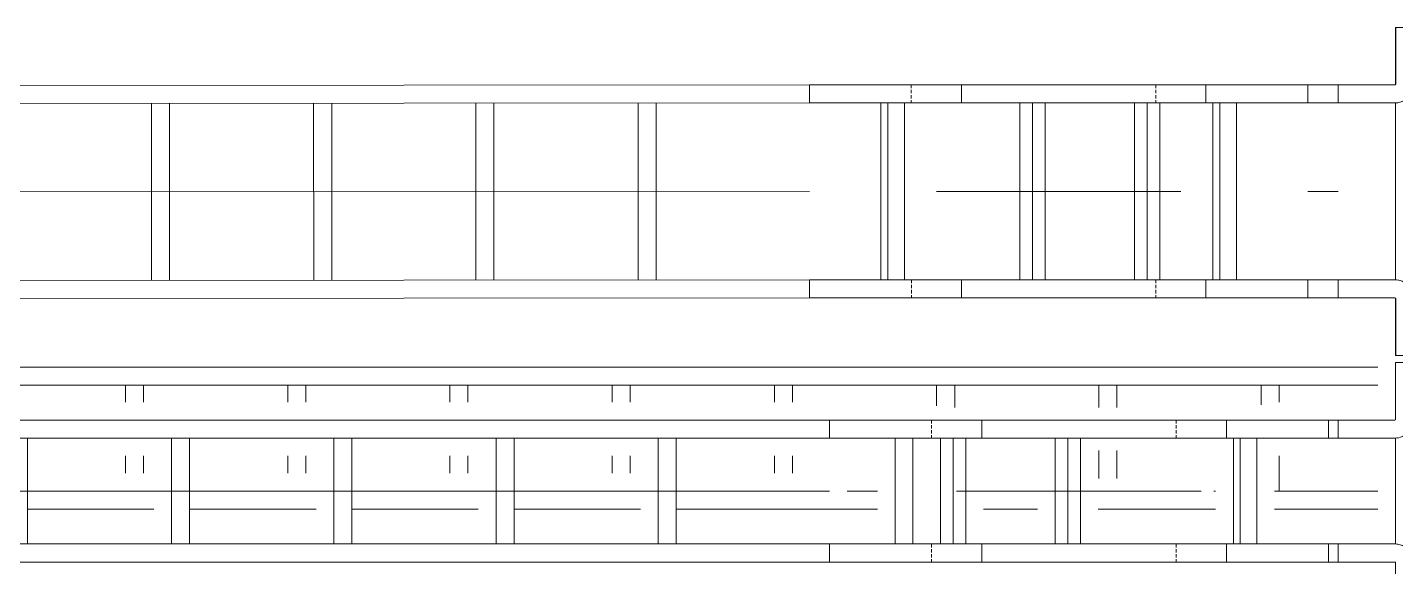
# Model space of a CAD drawing. Header units: centimetres. Extents: x -1906 to 5208, y -261 to 2955.
# Drawn here: x -1321.6 to -1128.8, y 1431.4 to 1507.3 of the extents above; entities that cross this region are included whole.
import ezdxf

# ---------------------------------------------------------------- set-up
doc = ezdxf.new("R2010")
doc.units = ezdxf.units.CM
doc.linetypes.add('Hidden', pattern=[0.714375, 0.47625, -0.238125])
for name, color, linetype, lineweight in [('A-DETL-HDLN', 7, 'Hidden', 18), ('E-CABL-TRAY', 7, 'Continuous', 18), ('E-CABL-TRAY-CNTR', 7, 'Continuous', 18)]:
    doc.layers.add(name, color=color, linetype=linetype, lineweight=lineweight)

# ---------------------------------------------------------------- blocks, each defined once
blk = doc.blocks.new('EPC_Derivación_T_ - Derivación_T_-1476366-N01 - Planta trazado tuberias refrig exist_ - detalle 1')
at = {"layer": 'E-CABL-TRAY'}
for p, q in [((18.1, 15), (-18.1, 15)), ((-18.1, 15), (-18.1, 12.46)), ((18.1, 12.46), (18.1, 15)), ((-18.1, 12.46), (18.1, 12.46)), ((-1.27, 12.46), (-1.27, -0.93)), ((1.27, -0.93), (1.27, 12.46)), ((-1.27, -5.93), (-1.27, -12.46)), ((1.27, -12.46), (1.27, -5.93)), ((-10.1, -12.46), (-18.1, -12.46)), ((-18.1, -12.46), (-18.1, -15)), ((-10.1, -12.46), (10.1, -12.46)), ((-1.27, -12.46), (1.27, -12.46)), ((18.1, -12.46), (10.1, -12.46)), ((18.1, -15), (18.1, -12.46)), ((-18.1, -15), (-10.1, -15)), ((-10, -15.1), (-10, -23.1)), ((-7.46, -15), (7.46, -15)), ((-7.46, -23.1), (-7.46, -15.1)), ((7.46, -15.1), (7.46, -23.1)), ((10, -23.1), (10, -15.1)), ((10.1, -15), (18.1, -15)), ((-10, -23.1), (-7.46, -23.1)), ((7.46, -23.1), (10, -23.1))]:
    blk.add_line(p, q, dxfattribs=at)
for centre, radius, start, end in [((-10.1, -15.1), 2.64, 360, 90), ((-10.1, -15.1), 2.64, 46.0854, 60.7236), ((-10.1, -15.1), 2.64, 31.4472, 39.1951), ((10.1, -15.1), 2.64, 90, 180), ((10.1, -15.1), 2.64, 140.8049, 148.5528), ((10.1, -15.1), 2.64, 119.2764, 133.9146), ((-10.1, -15.1), 0.1, 0, 90), ((-10.1, -15.1), 2.64, 16.809, 24.1418), ((-10.1, -15.1), 2.64, 2.1708, 9.174), ((-10.1, -15.1), 2.64, 1.0854, 2.1708), ((10.1, -15.1), 2.64, 170.826, 177.8292), ((10.1, -15.1), 2.64, 177.8292, 178.9146), ((10.1, -15.1), 2.64, 155.8582, 163.191), ((10.1, -15.1), 0.1, 90, 180)]:
    blk.add_arc(centre, radius, start, end, dxfattribs=at)
blk = doc.blocks.new('EPC_Curva 90_ Exterior - Curva 90_ Exterior-1475771-N01 - Planta trazado tuberias refrig exist_ - detalle 1')
at = {"layer": 'E-CABL-TRAY'}
for p, q in [((-1208.61, 1449.47), (-1208.61, 1452.01)), ((-1208.61, 1452.01), (-1200.61, 1452.01)), ((-1192.83, 1452.01), (-1200.61, 1452.01)), ((-1192.83, 1452.01), (-1187.17, 1452.01)), ((-1187.17, 1452.01), (-1187.17, 1449.47)), ((-1200.61, 1449.47), (-1208.61, 1449.47)), ((-1200.61, 1449.47), (-1192.83, 1449.47)), ((-1199.37, 1434.55), (-1199.37, 1449.47)), ((-1196.87, 1434.55), (-1196.87, 1449.47)), ((-1192.83, 1449.47), (-1187.17, 1449.47)), ((-1208.61, 1432.01), (-1208.61, 1434.55)), ((-1208.61, 1434.55), (-1200.61, 1434.55)), ((-1192.83, 1434.55), (-1200.61, 1434.55)), ((-1192.83, 1434.55), (-1187.17, 1434.55)), ((-1187.17, 1434.55), (-1187.17, 1432.01)), ((-1200.61, 1432.01), (-1208.61, 1432.01)), ((-1200.61, 1432.01), (-1192.83, 1432.01)), ((-1192.83, 1432.01), (-1187.17, 1432.01))]:
    blk.add_line(p, q, dxfattribs=at)
blk = doc.blocks.new('EPC_Curva 90_ Interior - Curva 90_ Interior-1477397-N01 - Planta trazado tuberias refrig exist_ - detalle 1')
at = {"layer": 'E-CABL-TRAY'}
for p, q in [((-1211.45, 1499.22), (-1203.45, 1499.22)), ((-1195.68, 1499.23), (-1190.02, 1499.23)), ((-1190.02, 1499.23), (-1190.02, 1496.69)), ((-1203.45, 1496.68), (-1211.45, 1496.68)), ((-1211.45, 1496.67), (-1203.45, 1496.68)), ((-1201.39, 1496.68), (-1202.75, 1496.68)), ((-1200.61, 1496.68), (-1201.39, 1496.68)), ((-1201.39, 1496.68), (-1201.37, 1471.76)), ((-1198.07, 1496.69), (-1200.42, 1496.68)), ((-1200.4, 1471.76), (-1200.42, 1496.68)), ((-1198.05, 1471.77), (-1198.07, 1496.69)), ((-1197.09, 1496.68), (-1198.07, 1496.68)), ((-1190.02, 1496.69), (-1197.09, 1496.68)), ((-1195.67, 1496.69), (-1190.02, 1496.69)), ((-1211.43, 1469.22), (-1211.44, 1471.76)), ((-1211.44, 1471.76), (-1203.44, 1471.76)), ((-1200.4, 1471.76), (-1198.05, 1471.77)), ((-1195.66, 1471.77), (-1190, 1471.77)), ((-1190, 1471.77), (-1190, 1469.23)), ((-1203.43, 1469.22), (-1211.43, 1469.22)), ((-1211.43, 1469.21), (-1203.43, 1469.22)), ((-1197.07, 1469.22), (-1202.73, 1469.22)), ((-1190, 1469.23), (-1197.07, 1469.22)), ((-1195.66, 1469.23), (-1190, 1469.23))]:
    blk.add_line(p, q, dxfattribs=at)
for centre, major_axis, start_param, end_param in [((-1203.45, 1499.21), (11, 0.01), 0.785398, 1.570796), ((-1203.45, 1496.67), (11, 0.01), 1.290328, 1.570796), ((-1203.45, 1496.67), (1, 0.001), 0.785398, 1.570796), ((-1203.45, 1496.67), (11, 0.01), 0.785398, 1.058758), ((-1203.44, 1471.75), (11, 0.01), 1.290328, 1.570796), ((-1203.44, 1471.75), (11, 0.01), 0.785398, 1.058758), ((-1203.43, 1469.21), (11, 0.01), 0.785398, 1.570796), ((-1203.43, 1469.21), (1, 0.001), 0.785398, 1.570796)]:
    blk.add_ellipse(centre, major_axis=major_axis, ratio=0.000693, start_param=start_param, end_param=end_param, dxfattribs=at)
blk = doc.blocks.new('EPC_Curva 90_ Interior - Curva 90_ Interior-1476350-N01 - Planta trazado tuberias refrig exist_ - detalle 1')
at = {"layer": 'A-DETL-HDLN'}
for p, q in [((-1159.77, 1452.01), (-1159.77, 1449.47)), ((-1159.77, 1434.55), (-1159.77, 1432.01))]:
    blk.add_line(p, q, dxfattribs=at)
at = {"layer": 'E-CABL-TRAY'}
for p, q in [((-1152.69, 1449.47), (-1152.69, 1452.01)), ((-1152.69, 1452.01), (-1147.04, 1452.01)), ((-1147.04, 1452.01), (-1146.33, 1452.01)), ((-1138.33, 1452.01), (-1146.33, 1452.01)), ((-1138.33, 1452.01), (-1138.33, 1449.47)), ((-1147.04, 1449.47), (-1152.69, 1449.47)), ((-1151.71, 1449.47), (-1151.71, 1434.55)), ((-1150.74, 1434.55), (-1150.74, 1449.47)), ((-1148.4, 1434.55), (-1148.4, 1449.47)), ((-1146.33, 1449.47), (-1147.04, 1449.47)), ((-1146.33, 1449.47), (-1138.33, 1449.47)), ((-1152.69, 1432.01), (-1152.69, 1434.55)), ((-1152.69, 1434.55), (-1147.04, 1434.55)), ((-1147.04, 1434.55), (-1146.33, 1434.55)), ((-1138.33, 1434.55), (-1146.33, 1434.55)), ((-1138.33, 1434.55), (-1138.33, 1432.01)), ((-1147.04, 1432.01), (-1152.69, 1432.01)), ((-1146.33, 1432.01), (-1147.04, 1432.01)), ((-1146.33, 1432.01), (-1138.33, 1432.01))]:
    blk.add_line(p, q, dxfattribs=at)
blk = doc.blocks.new('EPC_Derivación_T_ - Derivación_T_-V56-N01 - Planta trazado tuberias refrig exist_ - detalle 1')
at = {"layer": 'A-DETL-HDLN'}
for p, q in [((-1128.85, 1507.32), (-1128.84, 1507.32)), ((-1136.95, 1496.68), (-1136.95, 1499.22)), ((-1136.95, 1469.22), (-1136.95, 1471.76)), ((-1128.85, 1461.12), (-1128.84, 1461.12))]:
    blk.add_line(p, q, dxfattribs=at)
at = {"layer": 'E-CABL-TRAY'}
for p, q in [((-1128.85, 1499.32), (-1128.85, 1507.32)), ((-1126.3, 1507.32), (-1128.84, 1507.32)), ((-1128.84, 1507.32), (-1128.84, 1499.32)), ((-1126.3, 1499.32), (-1126.3, 1507.32)), ((-1101.39, 1485.49), (-1101.39, 1507.32)), ((-1101.39, 1507.32), (-1101.38, 1507.32)), ((-1101.38, 1507.32), (-1101.38, 1461.12)), ((-1098.84, 1461.12), (-1098.84, 1507.32)), ((-1128.94, 1499.22), (-1136.94, 1499.22)), ((-1136.94, 1499.22), (-1136.94, 1496.68)), ((-1126.31, 1499.25), (-1126.31, 1469.19)), ((-1136.94, 1496.68), (-1128.94, 1496.68)), ((-1128.85, 1496.68), (-1128.85, 1496.68)), ((-1128.85, 1496.68), (-1128.85, 1471.76)), ((-1119.78, 1485.49), (-1126.31, 1485.49)), ((-1126.31, 1485.49), (-1126.31, 1482.95)), ((-1101.39, 1485.49), (-1114.78, 1485.49)), ((-1101.39, 1482.95), (-1101.39, 1485.49)), ((-1126.31, 1482.95), (-1119.78, 1482.95)), ((-1114.78, 1482.95), (-1101.39, 1482.95)), ((-1101.39, 1461.12), (-1101.39, 1482.95)), ((-1128.94, 1471.76), (-1136.94, 1471.76)), ((-1136.94, 1471.76), (-1136.94, 1469.22)), ((-1128.85, 1471.76), (-1128.85, 1471.76)), ((-1136.94, 1469.22), (-1128.94, 1469.22)), ((-1128.85, 1461.12), (-1128.85, 1469.12)), ((-1128.84, 1469.12), (-1128.84, 1461.12)), ((-1126.3, 1461.12), (-1126.3, 1469.12)), ((-1128.84, 1461.12), (-1126.3, 1461.12))]:
    blk.add_line(p, q, dxfattribs=at)
for centre, major_axis, start_param, end_param in [((-1128.94, 1499.32), (0, 2.64), 3.141593, 4.712389), ((-1128.94, 1499.32), (0, 0.1), 3.141593, 4.712389), ((-1128.95, 1499.32), (0, 0.1), 4.18879, 4.712389), ((-1128.95, 1499.32), (0, 2.64), 3.160537, 3.179481), ((-1128.95, 1499.32), (0, 2.64), 3.179481, 3.289044), ((-1128.95, 1499.32), (0, 2.64), 3.434965, 3.517567), ((-1128.94, 1469.12), (0, 2.64), 4.712389, 6.283185), ((-1128.95, 1469.12), (0, 2.64), 6.245297, 6.264241), ((-1128.95, 1469.12), (0, 2.64), 6.135734, 6.245297), ((-1128.95, 1469.12), (0, 2.64), 5.907211, 5.989813), ((-1128.94, 1469.12), (0, 0.1), 4.712389, 6.283185), ((-1128.95, 1469.12), (0, 0.1), 4.712389, 5.235988)]:
    blk.add_ellipse(centre, major_axis=major_axis, ratio=0.999999, start_param=start_param, end_param=end_param, dxfattribs=at)
blk = doc.blocks.new('EPC_Curva 90_ Interior - Curva 90_ Interior-1477420-N01 - Planta trazado tuberias refrig exist_ - detalle 1')
at = {"layer": 'A-DETL-HDLN'}
for p, q in [((-1155.58, 1499.22), (-1162.65, 1499.22)), ((-1162.65, 1499.22), (-1162.65, 1496.68)), ((-1162.06, 1496.68), (-1161.65, 1496.68)), ((-1155.58, 1471.76), (-1162.65, 1471.76)), ((-1162.65, 1471.76), (-1162.65, 1469.22)), ((-1155.58, 1469.22), (-1155.58, 1471.76)), ((-1155.57, 1471.76), (-1155.58, 1471.76)), ((-1162.65, 1469.22), (-1161.64, 1469.22))]:
    blk.add_line(p, q, dxfattribs=at)
at = {"layer": 'E-CABL-TRAY'}
for p, q in [((-1155.58, 1496.68), (-1155.58, 1499.22)), ((-1149.92, 1499.22), (-1155.58, 1499.22)), ((-1149.92, 1499.22), (-1149.22, 1499.22)), ((-1149.22, 1499.22), (-1141.22, 1499.22)), ((-1141.22, 1499.22), (-1141.22, 1496.68)), ((-1159.12, 1496.68), (-1155.58, 1496.68)), ((-1155.58, 1496.68), (-1149.92, 1496.68)), ((-1154.6, 1471.76), (-1154.6, 1496.68)), ((-1153.63, 1496.68), (-1153.63, 1471.76)), ((-1151.28, 1496.68), (-1151.28, 1471.76)), ((-1149.22, 1496.68), (-1149.92, 1496.68)), ((-1141.22, 1496.68), (-1149.22, 1496.68)), ((-1149.92, 1471.76), (-1155.57, 1471.76)), ((-1149.92, 1471.76), (-1149.22, 1471.76)), ((-1149.22, 1471.76), (-1141.22, 1471.76)), ((-1141.22, 1471.76), (-1141.22, 1469.22)), ((-1159.11, 1469.22), (-1155.58, 1469.22)), ((-1155.58, 1469.22), (-1149.92, 1469.22)), ((-1149.22, 1469.22), (-1149.92, 1469.22)), ((-1141.22, 1469.22), (-1149.22, 1469.22))]:
    blk.add_line(p, q, dxfattribs=at)

msp = doc.modelspace()

# ---------------------------------------------------------------- linework, layer by layer
at = {"layer": 'A-DETL-HDLN'}
for p, q in [((-1192.55, 1499.22), (-1197.09, 1499.22)), ((-1197.09, 1499.22), (-1197.09, 1496.68)), ((-1141.23, 1499.22), (-1141.23, 1496.68)), ((-1192.53, 1471.76), (-1197.07, 1471.76)), ((-1197.07, 1471.76), (-1197.07, 1469.22)), ((-1141.23, 1471.76), (-1141.23, 1469.22)), ((-1194.24, 1452.01), (-1194.24, 1449.47)), ((-1298.78, 1439.46), (-1298.82, 1439.46)), ((-1275.92, 1439.46), (-1275.96, 1439.46)), ((-1253.06, 1439.46), (-1253.1, 1439.46)), ((-1230.2, 1439.46), (-1230.24, 1439.46)), ((-1194.24, 1434.55), (-1194.24, 1432.01))]:
    msp.add_line(p, q, dxfattribs=at)
at = {"layer": 'E-CABL-TRAY'}
for p, q in [((-1211.45, 1499.21), (-1450.99, 1499.05)), ((-1211.45, 1499.21), (-1211.45, 1496.67)), ((-1190.02, 1496.69), (-1190.02, 1499.23)), ((-1190.02, 1499.23), (-1155.59, 1499.23)), ((-1155.59, 1499.23), (-1155.59, 1496.69)), ((-1141.22, 1496.68), (-1141.22, 1499.22)), ((-1141.22, 1499.22), (-1136.94, 1499.22)), ((-1136.94, 1499.22), (-1136.94, 1496.68)), ((-1211.45, 1496.67), (-1452.27, 1496.51)), ((-1304.16, 1496.61), (-1304.15, 1471.69)), ((-1301.62, 1496.61), (-1301.61, 1471.69)), ((-1281.3, 1496.63), (-1281.29, 1471.71)), ((-1278.76, 1496.63), (-1278.75, 1471.71)), ((-1258.44, 1496.64), (-1258.43, 1471.72)), ((-1255.9, 1496.64), (-1255.89, 1471.72)), ((-1235.58, 1496.66), (-1235.57, 1471.74)), ((-1233.04, 1496.66), (-1233.03, 1471.74)), ((-1197.09, 1496.68), (-1190.02, 1496.69)), ((-1197.09, 1496.68), (-1181.82, 1496.68)), ((-1190.02, 1496.69), (-1155.59, 1496.69)), ((-1181.82, 1496.68), (-1180.03, 1496.68)), ((-1181.8, 1471.77), (-1181.82, 1496.68)), ((-1180.03, 1496.68), (-1178.23, 1496.68)), ((-1180.01, 1471.77), (-1180.03, 1496.68)), ((-1178.21, 1471.77), (-1178.23, 1496.68)), ((-1178.23, 1496.68), (-1165.66, 1496.68)), ((-1165.66, 1496.68), (-1163.86, 1496.68)), ((-1165.64, 1471.77), (-1165.66, 1496.68)), ((-1163.86, 1496.68), (-1162.07, 1496.68)), ((-1163.84, 1471.77), (-1163.86, 1496.68)), ((-1155.59, 1496.69), (-1162.07, 1496.68)), ((-1162.05, 1471.77), (-1162.07, 1496.68)), ((-1141.22, 1496.68), (-1136.94, 1496.68)), ((-1211.44, 1471.75), (-1531.25, 1471.53)), ((-1190, 1469.23), (-1190, 1471.77)), ((-1190, 1471.77), (-1155.57, 1471.77)), ((-1155.57, 1471.77), (-1155.57, 1469.23)), ((-1141.22, 1469.22), (-1141.22, 1471.76)), ((-1141.22, 1471.76), (-1136.94, 1471.76)), ((-1136.94, 1471.76), (-1136.94, 1469.22)), ((-1211.43, 1469.21), (-1531.25, 1468.99)), ((-1197.07, 1469.22), (-1190, 1469.23)), ((-1197.07, 1469.22), (-1162.64, 1469.22)), ((-1190, 1469.23), (-1155.57, 1469.23)), ((-1155.58, 1469.23), (-1162.64, 1469.22)), ((-1141.22, 1469.22), (-1136.94, 1469.22)), ((-1131.35, 1459.46), (-1531.26, 1459.46)), ((-1131.35, 1456.92), (-1531.26, 1456.92)), ((-1307.82, 1456.92), (-1307.82, 1454.51)), ((-1305.28, 1456.92), (-1305.28, 1454.51)), ((-1284.96, 1456.92), (-1284.96, 1454.51)), ((-1282.42, 1456.92), (-1282.42, 1454.51)), ((-1262.1, 1456.92), (-1262.1, 1454.51)), ((-1259.56, 1456.92), (-1259.56, 1454.51)), ((-1239.24, 1456.92), (-1239.24, 1454.51)), ((-1236.7, 1456.92), (-1236.7, 1454.51)), ((-1216.38, 1456.92), (-1216.38, 1454.51)), ((-1213.84, 1456.92), (-1213.84, 1454.51)), ((-1193.52, 1456.92), (-1193.52, 1453.99)), ((-1190.98, 1456.92), (-1190.98, 1453.78)), ((-1170.66, 1456.92), (-1170.66, 1453.78)), ((-1168.12, 1456.92), (-1168.12, 1453.78)), ((-1147.8, 1456.92), (-1147.8, 1454.17)), ((-1145.26, 1456.92), (-1145.26, 1454.51)), ((-1208.61, 1452.01), (-1531.26, 1452.01)), ((-1208.61, 1452.01), (-1208.61, 1449.47)), ((-1187.17, 1449.47), (-1187.17, 1452.01)), ((-1152.69, 1452.01), (-1187.17, 1452.01)), ((-1152.69, 1452.01), (-1152.69, 1449.47)), ((-1138.33, 1449.47), (-1138.33, 1452.01)), ((-1136.95, 1452.01), (-1138.33, 1452.01)), ((-1136.95, 1452.01), (-1136.95, 1449.47)), ((-1208.61, 1449.47), (-1531.26, 1449.47)), ((-1321.64, 1449.47), (-1321.64, 1434.55)), ((-1301.32, 1449.47), (-1301.32, 1434.55)), ((-1298.78, 1449.47), (-1298.78, 1434.55)), ((-1278.46, 1449.47), (-1278.46, 1434.55)), ((-1275.92, 1449.47), (-1275.92, 1434.55)), ((-1255.6, 1449.47), (-1255.6, 1434.55)), ((-1253.06, 1449.47), (-1253.06, 1434.55)), ((-1232.74, 1449.47), (-1232.74, 1434.55)), ((-1230.2, 1449.47), (-1230.2, 1434.55)), ((-1192.99, 1449.47), (-1192.99, 1434.55)), ((-1191.2, 1449.47), (-1191.2, 1434.55)), ((-1189.4, 1449.47), (-1189.4, 1434.55)), ((-1152.69, 1449.47), (-1187.17, 1449.47)), ((-1176.83, 1449.47), (-1176.83, 1434.55)), ((-1175.03, 1449.47), (-1175.03, 1434.55)), ((-1173.24, 1449.47), (-1173.24, 1434.55)), ((-1136.95, 1449.47), (-1138.33, 1449.47)), ((-1307.82, 1446.97), (-1307.82, 1444.51)), ((-1305.28, 1446.97), (-1305.28, 1444.51)), ((-1284.96, 1446.97), (-1284.96, 1444.51)), ((-1282.42, 1446.97), (-1282.42, 1444.51)), ((-1262.1, 1446.97), (-1262.1, 1444.51)), ((-1259.56, 1446.97), (-1259.56, 1444.51)), ((-1239.24, 1446.97), (-1239.24, 1444.51)), ((-1236.7, 1446.97), (-1236.7, 1444.51)), ((-1216.38, 1446.97), (-1216.38, 1444.51)), ((-1213.84, 1446.97), (-1213.84, 1444.51)), ((-1170.66, 1447.7), (-1170.66, 1443.78)), ((-1168.12, 1447.7), (-1168.12, 1443.78)), ((-1145.26, 1446.97), (-1145.26, 1442)), ((-1201.87, 1442), (-1206.11, 1442)), ((-1154.21, 1442), (-1154.46, 1442)), ((-1131.35, 1442), (-1145.9, 1442)), ((-1303.82, 1439.46), (-1321.64, 1439.46)), ((-1280.96, 1439.46), (-1298.78, 1439.46)), ((-1258.1, 1439.46), (-1275.92, 1439.46)), ((-1235.24, 1439.46), (-1253.06, 1439.46)), ((-1201.87, 1439.46), (-1230.2, 1439.46)), ((-1179.33, 1439.46), (-1186.9, 1439.46)), ((-1154.21, 1439.46), (-1170.74, 1439.46)), ((-1131.35, 1439.46), (-1145.9, 1439.46)), ((-1208.61, 1434.55), (-1561.41, 1434.55)), ((-1208.61, 1434.55), (-1208.61, 1432.01)), ((-1187.17, 1432.01), (-1187.17, 1434.55)), ((-1152.69, 1434.55), (-1187.17, 1434.55)), ((-1152.69, 1434.55), (-1152.69, 1432.01)), ((-1138.33, 1432.01), (-1138.33, 1434.55)), ((-1136.95, 1434.55), (-1138.33, 1434.55)), ((-1136.95, 1434.55), (-1136.95, 1432.01)), ((-1208.61, 1432.01), (-1556.76, 1432.01)), ((-1152.69, 1432.01), (-1187.17, 1432.01)), ((-1136.95, 1432.01), (-1138.33, 1432.01))]:
    msp.add_line(p, q, dxfattribs=at)
at = {"layer": 'E-CABL-TRAY-CNTR'}
for p, q in [((-1211.44, 1484.21), (-1531.26, 1483.99)), ((-1193.54, 1484.22), (-1159.12, 1484.22)), ((-1141.22, 1484.22), (-1136.95, 1484.22)), ((-1208.61, 1442.01), (-1531.26, 1442.01)), ((-1156.23, 1442.01), (-1190.71, 1442.01)), ((-1136.95, 1442.01), (-1138.33, 1442.01))]:
    msp.add_line(p, q, dxfattribs=at)

# ---------------------------------------------------------------- block references
at = {"layer": 'A-DETL-HDLN'}
for name in ['EPC_Derivación_T_ - Derivación_T_-V56-N01 - Planta trazado tuberias refrig exist_ - detalle 1', 'EPC_Curva 90_ Interior - Curva 90_ Interior-1477420-N01 - Planta trazado tuberias refrig exist_ - detalle 1', 'EPC_Curva 90_ Interior - Curva 90_ Interior-1476350-N01 - Planta trazado tuberias refrig exist_ - detalle 1']:
    msp.add_blockref(name, (0, 0), dxfattribs=at)
at = {"layer": 'E-CABL-TRAY'}
for name in ['EPC_Curva 90_ Interior - Curva 90_ Interior-1477397-N01 - Planta trazado tuberias refrig exist_ - detalle 1', 'EPC_Curva 90_ Exterior - Curva 90_ Exterior-1475771-N01 - Planta trazado tuberias refrig exist_ - detalle 1']:
    msp.add_blockref(name, (0, 0), dxfattribs=at)
at = {"layer": 'E-CABL-TRAY', "rotation": 270}
msp.add_blockref('EPC_Derivación_T_ - Derivación_T_-1476366-N01 - Planta trazado tuberias refrig exist_ - detalle 1', (-1113.85, 1442.01), dxfattribs=at)

doc.saveas('drawing.dxf')
